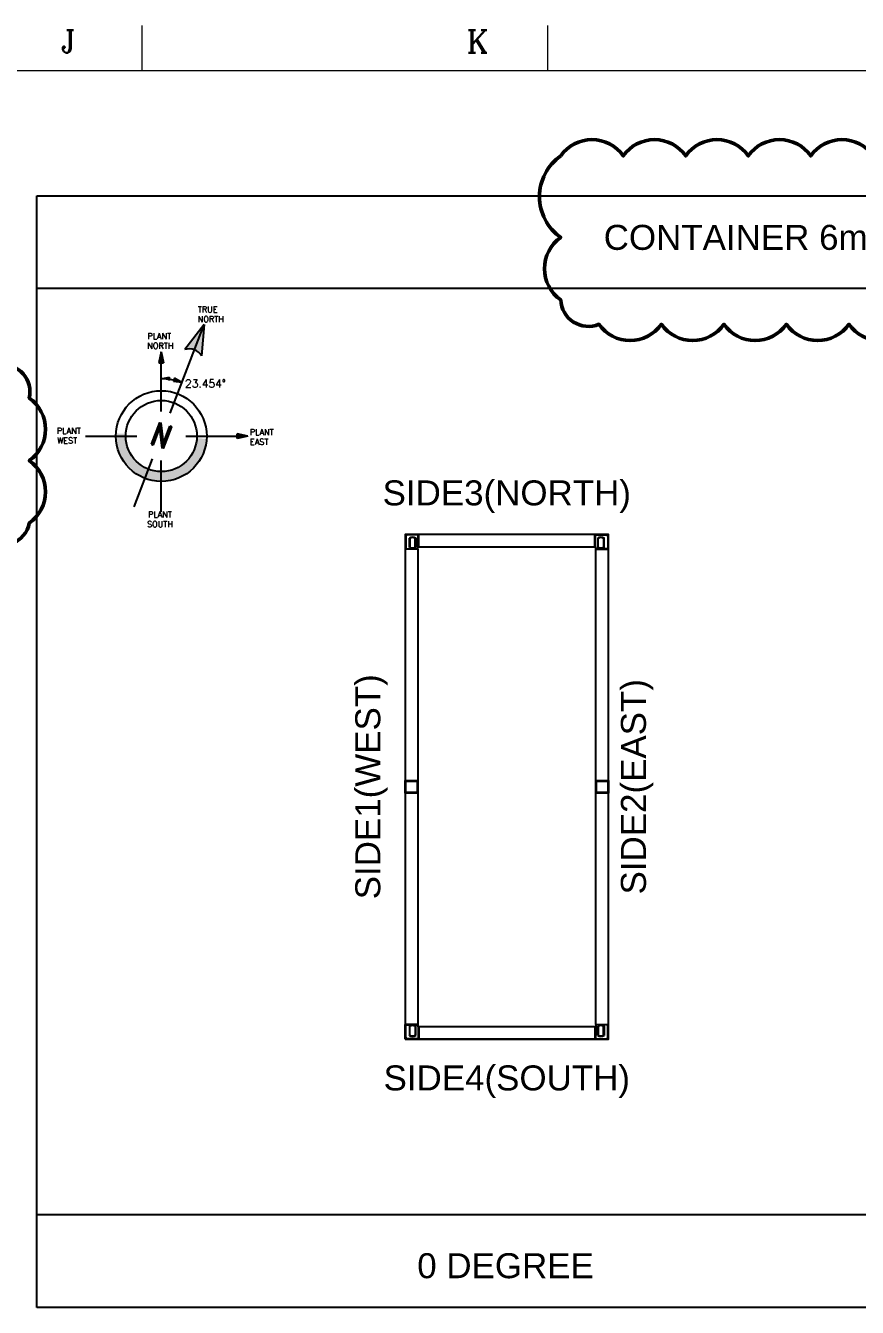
# Model space of a CAD drawing. Header units: millimetres. Extents: x -300 to 383236, y -195106 to -144646.
# Drawn here: x 351206 to 359190, y -157575 to -145269 of the extents above; entities that cross this region are included whole.
import ezdxf
from ezdxf.enums import TextEntityAlignment as Align

# ---------------------------------------------------------------- set-up
doc = ezdxf.new("R2010")
doc.units = ezdxf.units.MM
doc.header["$LTSCALE"] = 60
doc.layers.add('1', color=7, linetype='Continuous')
doc.layers.add('C_TEXT_CONTAINER NO', color=7, linetype='Continuous')
doc.layers.add('C_REV', color=4, linetype='Continuous', lineweight=50)
doc.layers.add('TAN-TIT', color=30, linetype='Continuous', lineweight=0)
doc.styles.add('Arial', font='arial.ttf')
doc.styles.add('COM', font='COMPLEX', dxfattribs={"height": 5})
doc.styles.add('ROMAND', font='romand.shx', dxfattribs={"width": 0.86, "height": 6.5})
doc.styles.add('RomanS', font='romans.shx', dxfattribs={"bigfont": 'whgtxt.shx'})
doc.styles.get("Standard").update_dxf_attribs({"font": 'romans.shx', "width": 0.75, "bigfont": 'whgtxt.shx'})

# ---------------------------------------------------------------- blocks, each defined once
blk = doc.blocks.new('BORDER')
at = {"layer": 'TAN-TIT'}
for p, q in [((134763, 164680), (134763, 166122)), ((147741, 164680), (147741, 166122)), ((232823, 164680), (4977, 164680))]:
    blk.add_line(p, q, dxfattribs=at)
at = {"layer": 'TAN-TIT', "style": 'COM'}
for s, p in [('J', (132167, 165257)), ('K', (145146, 165257))]:
    blk.add_text(s, height=721, dxfattribs=at).set_placement(p)

msp = doc.modelspace()

# ---------------------------------------------------------------- hatches: boundary and pattern name
h = msp.add_hatch(color=256)
h.paths.add_polyline_path([(352918.9, -148139.4), (352734.7, -148379.3, -0.1704873), (352825.8, -148381.9)])
h.paths.add_polyline_path([(352918.9, -148139.4), (352825.8, -148381.9, -0.1704873), (352895.3, -148440.9)])
h = msp.add_hatch(color=256)
h.paths.add_polyline_path([(352918.9, -148139.4), (352734.7, -148379.3, -0.1704873), (352825.8, -148381.9)])
h.paths.add_polyline_path([(352918.9, -148139.4), (352825.8, -148381.9, -0.1704873), (352895.3, -148440.9)])
h = msp.add_hatch(color=256)
h.paths.add_polyline_path([(352508, -148402.6), (352485.9, -148506.1), (352515.7, -148506.1, 0.0362907)])
h.paths.add_polyline_path([(352508, -148402.6, -0.0362907), (352515.7, -148506.1), (352530.4, -148506)])
h = msp.add_hatch(color=256)
h.paths.add_polyline_path([(352508, -148402.6), (352485.9, -148506.1), (352515.7, -148506.1, 0.0362907)])
h.paths.add_polyline_path([(352508, -148402.6, -0.0362907), (352515.7, -148506.1), (352530.4, -148506)])
h = msp.add_hatch(color=256)
h.paths.add_polyline_path([(352508.1, -148659.5), (352587.4, -148677.7), (352587.7, -148654.9, 0.0362907)])
h.paths.add_polyline_path([(352508.1, -148659.5, -0.0362907), (352587.7, -148654.9), (352587.9, -148643.6)])
h = msp.add_hatch(color=256)
h.paths.add_polyline_path([(352508.1, -148659.5), (352587.4, -148677.7), (352587.7, -148654.9, 0.0362907)])
h.paths.add_polyline_path([(352508.1, -148659.5, -0.0362907), (352587.7, -148654.9), (352587.9, -148643.6)])
h = msp.add_hatch(color=256)
h.paths.add_polyline_path([(352705.2, -148696), (352635.3, -148654.3), (352628, -148676, 0.0362907)])
h.paths.add_polyline_path([(352705.2, -148696, -0.0362907), (352628, -148676), (352624.4, -148686.7)])
h = msp.add_hatch(color=256)
h.paths.add_polyline_path([(352705.2, -148696), (352635.3, -148654.3), (352628, -148676, 0.0362907)])
h.paths.add_polyline_path([(352705.2, -148696, -0.0362907), (352628, -148676), (352624.4, -148686.7)])
h = msp.add_hatch(color=256)
h.paths.add_polyline_path([(352073.3, -149183.9, 0.4142136), (352482.2, -149644.6), (352487.8, -149550.8, -0.4142136), (352167.2, -149189.5)])
h.paths.add_polyline_path([(352487.8, -149550.8), (352482.2, -149644.6, 0.2159793), (352818, -149516), (352751.1, -149449.9, -0.2159793)])
h.paths.add_polyline_path([(352751.1, -149449.9), (352818, -149516, 0.1819562), (352943, -149235.7), (352849.1, -149230.1, -0.1819562)])
h = msp.add_hatch(color=256)
h.paths.add_polyline_path([(352073.3, -149183.9, 0.4142136), (352482.2, -149644.6), (352487.8, -149550.8, -0.4142136), (352167.2, -149189.5)])
h.paths.add_polyline_path([(352487.8, -149550.8), (352482.2, -149644.6, 0.2159793), (352818, -149516), (352751.1, -149449.9, -0.2159793)])
h.paths.add_polyline_path([(352751.1, -149449.9), (352818, -149516, 0.1819562), (352943, -149235.7), (352849.1, -149230.1, -0.1819562)])
h = msp.add_hatch(color=256)
h.paths.add_polyline_path([(353339.8, -149209.8), (353236.3, -149231.9), (353236.4, -149202.2, -0.0362907)])
h.paths.add_polyline_path([(353339.8, -149209.8, 0.0362907), (353236.4, -149202.2), (353236.4, -149187.5)])
h = msp.add_hatch(color=256)
h.paths.add_polyline_path([(353339.8, -149209.8), (353236.3, -149231.9), (353236.4, -149202.2, -0.0362907)])
h.paths.add_polyline_path([(353339.8, -149209.8, 0.0362907), (353236.4, -149202.2), (353236.4, -149187.5)])

# ---------------------------------------------------------------- linework, layer by layer
for p, q in [((351312.7, -146902.1), (369312.7, -146902.1)), ((351312.7, -157575), (351312.7, -146902.1)), ((351312.7, -147791.5), (369312.7, -147791.5)), ((352592, -148991.1), (352918.9, -148139.4)), ((352592, -148991.1), (352918.9, -148139.4)), ((352918.9, -148139.4), (352734.7, -148379.3)), ((352918.9, -148139.4), (352734.7, -148379.3)), ((352918.9, -148139.4), (352895.3, -148440.9)), ((352918.9, -148139.4), (352895.3, -148440.9)), ((352508, -148402.6), (352485.9, -148506.1)), ((352508, -148402.6), (352485.9, -148506.1)), ((352508.1, -148975.6), (352508, -148402.6)), ((352508, -148402.6), (352530.4, -148506)), ((352508.1, -148975.6), (352508, -148402.6)), ((352508, -148402.6), (352530.4, -148506)), ((352485.9, -148506.1), (352530.4, -148506)), ((352485.9, -148506.1), (352530.4, -148506)), ((352508.1, -148659.5), (352587.9, -148643.6)), ((352508.1, -148659.5), (352587.9, -148643.6)), ((352587.4, -148677.7), (352587.9, -148643.6)), ((352587.4, -148677.7), (352587.9, -148643.6)), ((352635.3, -148654.3), (352624.4, -148686.7)), ((352635.3, -148654.3), (352624.4, -148686.7)), ((352705.2, -148696), (352624.4, -148686.7)), ((352705.2, -148696), (352624.4, -148686.7)), ((352705.2, -148696), (352635.3, -148654.3)), ((352705.2, -148696), (352635.3, -148654.3)), ((351779.9, -149209.9), (352273.9, -149209.8)), ((351779.9, -149209.9), (352273.9, -149209.8)), ((352742.4, -149209.8), (353236.4, -149209.7)), ((352742.4, -149209.8), (353236.4, -149209.7)), ((353236.3, -149231.9), (353236.4, -149187.5)), ((353236.3, -149231.9), (353236.4, -149187.5)), ((353339.8, -149209.8), (353236.3, -149231.9)), ((353339.8, -149209.8), (353236.3, -149231.9)), ((353339.8, -149209.8), (353236.4, -149187.5)), ((353339.8, -149209.8), (353236.4, -149187.5)), ((352247.2, -149889.7), (352424.2, -149428.5)), ((352508.3, -149938), (352508.2, -149444)), ((352508.3, -149938), (352508.2, -149444)), ((369312.7, -156685.6), (351312.7, -156685.6)), ((369312.7, -157575), (351312.7, -157575))]:
    msp.add_line(p, q)
at = {"color": 3}
for p, q in [((354849.4, -150153.7), (354849.4, -150296.1)), ((354979, -150273.7), (354969.4, -150273.7)), ((354969.4, -150296.1), (354969.4, -150273.7)), ((354969.4, -150296.1), (354969.4, -154857.7)), ((354979, -150273.7), (356670.2, -150273.7)), ((356670.2, -150273.7), (356679.8, -150273.7)), ((356679.8, -150296.1), (356679.8, -150273.7)), ((356679.8, -154857.7), (356679.8, -150296.1)), ((354849.4, -152471.7), (354849.4, -152591.7)), ((354849.4, -155000.1), (354849.4, -154857.7)), ((354849.4, -155000.1), (354849.4, -154857.7)), ((354849.4, -155000.1), (354849.4, -154870.5)), ((354969.4, -154857.7), (354969.4, -154880.1)), ((354979, -154880.1), (354969.4, -154880.1)), ((356670.2, -154880.1), (354979, -154880.1)), ((356670.2, -154880.1), (356679.8, -154880.1)), ((356679.8, -154857.7), (356679.8, -154880.1)), ((354849.4, -155000.1), (354979, -155000.1)), ((356799.8, -155000.1), (354849.4, -155000.1)), ((356799.8, -155000.1), (356670.2, -155000.1))]:
    msp.add_line(p, q, dxfattribs=at)
at = {"color": 3, "linetype": 'Continuous'}
for p, q in [((354854.2, -150170.1), (354849.4, -150170.1)), ((354854.2, -150158.5), (354854.2, -150158.5)), ((354854.2, -150158.5), (354854.2, -150158.5)), ((354854.2, -150170.1), (354854.2, -150291.3)), ((354865.8, -150158.5), (354865.8, -150153.7)), ((354974.2, -150158.5), (354865.8, -150158.5)), ((354890.4, -150280.2), (354890.4, -150189.7)), ((354895.2, -150192.3), (354895.2, -150277.5)), ((354946, -150277.5), (354946, -150192.3)), ((354950.8, -150189.7), (354950.8, -150280.2)), ((354974.2, -150153.7), (354974.2, -150158.5)), ((354979, -150158.5), (354974.2, -150158.5)), ((354974.2, -150273.7), (354974.2, -150158.5)), ((354979, -150273.7), (354979, -150153.7)), ((356670.2, -150273.7), (356670.2, -150153.7)), ((356670.2, -150158.5), (356675, -150158.5)), ((356675, -150153.7), (356675, -150158.5)), ((356675, -150273.7), (356675, -150158.5)), ((356675, -150158.5), (356783.4, -150158.5)), ((356698.4, -150189.7), (356698.4, -150280.2)), ((356703.2, -150277.5), (356703.2, -150192.3)), ((356754, -150192.3), (356754, -150277.5)), ((356758.8, -150280.2), (356758.8, -150189.7)), ((356783.4, -150158.5), (356783.4, -150153.7)), ((356795, -150158.5), (356795, -150158.5)), ((356795, -150158.5), (356795, -150158.5)), ((356795, -150170.1), (356799.8, -150170.1)), ((356795, -150170.1), (356795, -150291.3)), ((354854.2, -150291.3), (354849.4, -150291.3)), ((354969.4, -150296.1), (354849.4, -150296.1)), ((354854.2, -150296.1), (354854.2, -150291.3)), ((354854.2, -150291.3), (354969.4, -150291.3)), ((356795, -150291.3), (356679.8, -150291.3)), ((356679.8, -150296.1), (356799.8, -150296.1)), ((356795, -150296.1), (356795, -150291.3)), ((356795, -150291.3), (356799.8, -150291.3)), ((354969.4, -154857.7), (354849.4, -154857.7)), ((354854.2, -154862.5), (354849.4, -154862.5)), ((354854.2, -154857.7), (354854.2, -154862.5)), ((354854.2, -154862.5), (354969.4, -154862.5)), ((354854.2, -154983.7), (354854.2, -154862.5)), ((354890.4, -154873.7), (354890.4, -154964.2)), ((354895.2, -154961.5), (354895.2, -154876.3)), ((354946, -154876.3), (354946, -154961.5)), ((354950.8, -154964.2), (354950.8, -154873.7)), ((354974.2, -154880.1), (354974.2, -154995.3)), ((354979, -154880.1), (354979, -155000.1)), ((356670.2, -154880.1), (356670.2, -155000.1)), ((356675, -154880.1), (356675, -154995.3)), ((356679.8, -154857.7), (356799.8, -154857.7)), ((356795, -154862.5), (356679.8, -154862.5)), ((356698.4, -154964.2), (356698.4, -154873.7)), ((356703.2, -154876.3), (356703.2, -154961.5)), ((356754, -154961.5), (356754, -154876.3)), ((356758.8, -154873.7), (356758.8, -154964.2)), ((356795, -154857.7), (356795, -154862.5)), ((356795, -154862.5), (356799.8, -154862.5)), ((356795, -154983.7), (356795, -154862.5)), ((354854.2, -154983.7), (354849.4, -154983.7)), ((354854.2, -154995.3), (354854.2, -154995.3)), ((354854.2, -154995.3), (354854.2, -154995.3)), ((354865.8, -154995.3), (354865.8, -155000.1)), ((354974.2, -154995.3), (354865.8, -154995.3)), ((354974.2, -155000.1), (354974.2, -154995.3)), ((354979, -154995.3), (354974.2, -154995.3)), ((356670.2, -154995.3), (356675, -154995.3)), ((356675, -155000.1), (356675, -154995.3)), ((356675, -154995.3), (356783.4, -154995.3)), ((356783.4, -154995.3), (356783.4, -155000.1)), ((356795, -154983.7), (356799.8, -154983.7)), ((356795, -154995.3), (356795, -154995.3)), ((356795, -154995.3), (356795, -154995.3))]:
    msp.add_line(p, q, dxfattribs=at)
at = {"color": 3}
for points in [[(354849.4, -155000.1), (356799.8, -155000.1), (356799.8, -150153.7), (354849.4, -150153.7)], [(354849.4, -152636.9), (354849.4, -152516.9), (354969.4, -152516.9), (354969.4, -152636.9)], [(354854.2, -152632.1), (354854.2, -152521.7), (354964.6, -152521.7), (354964.6, -152632.1)], [(356679.8, -152636.9), (356679.8, -152516.9), (356799.8, -152516.9), (356799.8, -152636.9)], [(356684.6, -152632.1), (356684.6, -152521.7), (356795, -152521.7), (356795, -152632.1)]]:
    msp.add_lwpolyline(points, close=True, dxfattribs=at)
for radius in [435.6, 435.6, 341.6, 341.6]:
    msp.add_circle((352508.2, -149209.8), radius)
for centre, radius, start, end in [((352776.6, -148510.3), 137.5, 30.30506, 107.70652), ((352508.2, -149209.8), 550.3, 69.01654, 90.00868)]:
    msp.add_arc(centre, radius, start, end)
at = {"color": 3, "linetype": 'Continuous'}
for centre, radius, start, end in [((354865.8, -150170.1), 16.4, 90, 180), ((354865.8, -150170.1), 11.6, 90, 180), ((354920.6, -150234.9), 54.4, 56.27916, 123.72084), ((354920.6, -150234.9), 49.6, 59.1964, 120.8036), ((354974.2, -150158.5), 4.8, 0, 90), ((356675, -150158.5), 4.8, 90, 180), ((356728.6, -150234.9), 54.4, 56.27916, 123.72084), ((356728.6, -150234.9), 49.6, 59.1964, 120.8036), ((356783.4, -150170.1), 16.4, 0, 90), ((356783.4, -150170.1), 11.6, 0, 90), ((354854.2, -150291.3), 4.8, 180, 270), ((354920.6, -150234.9), 54.4, 236.27916, 303.72084), ((354920.6, -150234.9), 49.6, 239.1964, 300.8036), ((356728.6, -150234.9), 54.4, 236.27916, 303.72084), ((356728.6, -150234.9), 49.6, 239.1964, 300.8036), ((356795, -150291.3), 4.8, 270, 0), ((354854.2, -154862.5), 4.8, 90, 180), ((354920.6, -154918.9), 54.4, 56.27916, 123.72084), ((354920.6, -154918.9), 49.6, 59.1964, 120.8036), ((356728.6, -154918.9), 54.4, 56.27916, 123.72084), ((356728.6, -154918.9), 49.6, 59.1964, 120.8036), ((356795, -154862.5), 4.8, 0, 90), ((354865.8, -154983.7), 16.4, 180, 270), ((354865.8, -154983.7), 11.6, 180, 270), ((354920.6, -154918.9), 54.4, 236.27916, 303.72084), ((354920.6, -154918.9), 49.6, 239.1964, 300.8036), ((354974.2, -154995.3), 4.8, 270, 0), ((356675, -154995.3), 4.8, 180, 270), ((356728.6, -154918.9), 54.4, 236.27916, 303.72084), ((356728.6, -154918.9), 49.6, 239.1964, 300.8036), ((356783.4, -154983.7), 16.4, 270, 0), ((356783.4, -154983.7), 11.6, 270, 0)]:
    msp.add_arc(centre, radius, start, end, dxfattribs=at)
for points, knots in [([(354890.4, -150189.7), (354890.5, -150189.7), (354890.5, -150189.7), (354890.5, -150189.7), (354890.6, -150189.7), (354890.6, -150189.8), (354890.7, -150189.8), (354890.8, -150189.9), (354891, -150190), (354891.2, -150190.1), (354891.5, -150190.2), (354891.6, -150190.3), (354891.8, -150190.4), (354891.9, -150190.4), (354892, -150190.5), (354892, -150190.5), (354892.1, -150190.6), (354892.1, -150190.6), (354892.3, -150190.7), (354892.5, -150190.8), (354892.7, -150190.9), (354892.9, -150191), (354893.1, -150191.1), (354893.2, -150191.2), (354893.4, -150191.3), (354893.4, -150191.3), (354893.5, -150191.3), (354893.5, -150191.3), (354893.6, -150191.4), (354893.7, -150191.4), (354893.8, -150191.5), (354893.9, -150191.6), (354894.2, -150191.7), (354894.3, -150191.7), (354894.4, -150191.8), (354894.4, -150191.8), (354894.4, -150191.9), (354894.5, -150191.9), (354894.5, -150191.9), (354894.6, -150191.9), (354894.7, -150192), (354894.8, -150192), (354894.9, -150192.1), (354895, -150192.1), (354895, -150192.2), (354895, -150192.2), (354895.1, -150192.2), (354895.1, -150192.2), (354895.1, -150192.2), (354895.1, -150192.2), (354895.2, -150192.3), (354895.2, -150192.3), (354895.2, -150192.3), (354895.2, -150192.3)], [0, 0, 0, 0, 0.0078196, 0.0078196, 0.0156393, 0.0312785, 0.0312785, 0.062557, 0.062557, 0.125114, 0.125114, 0.1876711, 0.1876711, 0.2189496, 0.2189496, 0.2345888, 0.2345888, 0.2502281, 0.2502281, 0.3127851, 0.3127851, 0.3753421, 0.3753421, 0.4378991, 0.4378991, 0.4535384, 0.4535384, 0.4691776, 0.4691776, 0.5004562, 0.5004562, 0.5630132, 0.5630132, 0.6255702, 0.6255702, 0.6412095, 0.6412095, 0.6568487, 0.6568487, 0.6881272, 0.6881272, 0.7506842, 0.7506842, 0.8132413, 0.8132413, 0.8288805, 0.8288805, 0.8445198, 0.8445198, 0.8757983, 0.8757983, 0.9383553, 1, 1, 1, 1]), ([(354946, -150192.3), (354946, -150192.3), (354946.1, -150192.3), (354946.1, -150192.3), (354946.2, -150192.2), (354946.2, -150192.2), (354946.2, -150192.2), (354946.2, -150192.2), (354946.2, -150192.2), (354946.3, -150192.2), (354946.3, -150192.1), (354946.4, -150192.1), (354946.5, -150192), (354946.6, -150192), (354946.7, -150191.9), (354946.8, -150191.9), (354946.8, -150191.9), (354946.8, -150191.9), (354946.9, -150191.8), (354946.9, -150191.8), (354947, -150191.7), (354947.1, -150191.7), (354947.3, -150191.6), (354947.4, -150191.5), (354947.6, -150191.4), (354947.7, -150191.4), (354947.8, -150191.3), (354947.8, -150191.3), (354947.8, -150191.3), (354947.9, -150191.3), (354948, -150191.2), (354948.2, -150191.1), (354948.4, -150191), (354948.5, -150190.9), (354948.8, -150190.8), (354949, -150190.7), (354949.1, -150190.6), (354949.2, -150190.6), (354949.2, -150190.5), (354949.3, -150190.5), (354949.4, -150190.4), (354949.4, -150190.4), (354949.7, -150190.3), (354949.8, -150190.2), (354950.1, -150190.1), (354950.2, -150190), (354950.5, -150189.9), (354950.5, -150189.8), (354950.7, -150189.8), (354950.7, -150189.7), (354950.8, -150189.7), (354950.8, -150189.7), (354950.8, -150189.7), (354950.8, -150189.7)], [0, 0, 0, 0, 0.0620604, 0.1245897, 0.1245897, 0.1558543, 0.1558543, 0.1714867, 0.1714867, 0.187119, 0.187119, 0.2496483, 0.2496483, 0.3121776, 0.3121776, 0.3434423, 0.3434423, 0.3590746, 0.3590746, 0.3747069, 0.3747069, 0.4372362, 0.4372362, 0.4997655, 0.4997655, 0.5310302, 0.5310302, 0.5466625, 0.5466625, 0.5622948, 0.5622948, 0.6248242, 0.6248242, 0.6873535, 0.6873535, 0.7498828, 0.7498828, 0.7655151, 0.7655151, 0.7811474, 0.7811474, 0.8124121, 0.8124121, 0.8749414, 0.8749414, 0.9374707, 0.9374707, 0.9687353, 0.9687353, 0.9843677, 0.9921838, 0.9921838, 1, 1, 1, 1]), ([(356703.2, -150192.3), (356703.2, -150192.3), (356703.2, -150192.3), (356703.2, -150192.3), (356703.1, -150192.2), (356703.1, -150192.2), (356703.1, -150192.2), (356703.1, -150192.2), (356703, -150192.2), (356703, -150192.2), (356703, -150192.1), (356702.9, -150192.1), (356702.8, -150192), (356702.7, -150192), (356702.6, -150191.9), (356702.5, -150191.9), (356702.5, -150191.9), (356702.4, -150191.9), (356702.4, -150191.8), (356702.4, -150191.8), (356702.3, -150191.7), (356702.2, -150191.7), (356701.9, -150191.6), (356701.8, -150191.5), (356701.7, -150191.4), (356701.6, -150191.4), (356701.5, -150191.3), (356701.5, -150191.3), (356701.4, -150191.3), (356701.4, -150191.3), (356701.2, -150191.2), (356701.1, -150191.1), (356700.9, -150191), (356700.7, -150190.9), (356700.5, -150190.8), (356700.3, -150190.7), (356700.1, -150190.6), (356700.1, -150190.6), (356700, -150190.5), (356700, -150190.5), (356699.9, -150190.4), (356699.8, -150190.4), (356699.6, -150190.3), (356699.5, -150190.2), (356699.2, -150190.1), (356699, -150190), (356698.8, -150189.9), (356698.7, -150189.8), (356698.6, -150189.8), (356698.6, -150189.7), (356698.5, -150189.7), (356698.5, -150189.7), (356698.5, -150189.7), (356698.4, -150189.7)], [0, 0, 0, 0, 0.0620604, 0.1245897, 0.1245897, 0.1558543, 0.1558543, 0.1714867, 0.1714867, 0.187119, 0.187119, 0.2496483, 0.2496483, 0.3121776, 0.3121776, 0.3434423, 0.3434423, 0.3590746, 0.3590746, 0.3747069, 0.3747069, 0.4372362, 0.4372362, 0.4997655, 0.4997655, 0.5310302, 0.5310302, 0.5466625, 0.5466625, 0.5622948, 0.5622948, 0.6248242, 0.6248242, 0.6873535, 0.6873535, 0.7498828, 0.7498828, 0.7655151, 0.7655151, 0.7811474, 0.7811474, 0.8124121, 0.8124121, 0.8749414, 0.8749414, 0.9374707, 0.9374707, 0.9687353, 0.9687353, 0.9843677, 0.9921838, 0.9921838, 1, 1, 1, 1]), ([(356758.8, -150189.7), (356758.8, -150189.7), (356758.8, -150189.7), (356758.8, -150189.7), (356758.7, -150189.7), (356758.7, -150189.8), (356758.5, -150189.8), (356758.5, -150189.9), (356758.2, -150190), (356758.1, -150190.1), (356757.8, -150190.2), (356757.7, -150190.3), (356757.4, -150190.4), (356757.4, -150190.4), (356757.3, -150190.5), (356757.2, -150190.5), (356757.2, -150190.6), (356757.1, -150190.6), (356757, -150190.7), (356756.8, -150190.8), (356756.5, -150190.9), (356756.4, -150191), (356756.2, -150191.1), (356756, -150191.2), (356755.9, -150191.3), (356755.8, -150191.3), (356755.8, -150191.3), (356755.8, -150191.3), (356755.7, -150191.4), (356755.6, -150191.4), (356755.4, -150191.5), (356755.3, -150191.6), (356755.1, -150191.7), (356755, -150191.7), (356754.9, -150191.8), (356754.9, -150191.8), (356754.8, -150191.9), (356754.8, -150191.9), (356754.8, -150191.9), (356754.7, -150191.9), (356754.6, -150192), (356754.5, -150192), (356754.4, -150192.1), (356754.3, -150192.1), (356754.3, -150192.2), (356754.2, -150192.2), (356754.2, -150192.2), (356754.2, -150192.2), (356754.2, -150192.2), (356754.2, -150192.2), (356754.1, -150192.3), (356754.1, -150192.3), (356754, -150192.3), (356754, -150192.3)], [0, 0, 0, 0, 0.0078196, 0.0078196, 0.0156393, 0.0312785, 0.0312785, 0.062557, 0.062557, 0.125114, 0.125114, 0.1876711, 0.1876711, 0.2189496, 0.2189496, 0.2345888, 0.2345888, 0.2502281, 0.2502281, 0.3127851, 0.3127851, 0.3753421, 0.3753421, 0.4378991, 0.4378991, 0.4535384, 0.4535384, 0.4691776, 0.4691776, 0.5004562, 0.5004562, 0.5630132, 0.5630132, 0.6255702, 0.6255702, 0.6412095, 0.6412095, 0.6568487, 0.6568487, 0.6881272, 0.6881272, 0.7506842, 0.7506842, 0.8132413, 0.8132413, 0.8288805, 0.8288805, 0.8445198, 0.8445198, 0.8757983, 0.8757983, 0.9383553, 1, 1, 1, 1]), ([(354890.4, -150280.2), (354890.5, -150280.1), (354890.5, -150280.1), (354890.5, -150280.1), (354890.6, -150280.1), (354890.6, -150280.1), (354890.7, -150280), (354890.8, -150280), (354891, -150279.8), (354891.2, -150279.8), (354891.5, -150279.6), (354891.6, -150279.5), (354891.8, -150279.4), (354891.9, -150279.4), (354892, -150279.3), (354892, -150279.3), (354892.1, -150279.3), (354892.1, -150279.2), (354892.3, -150279.1), (354892.5, -150279.1), (354892.7, -150278.9), (354892.9, -150278.8), (354893.1, -150278.7), (354893.2, -150278.6), (354893.4, -150278.5), (354893.4, -150278.5), (354893.5, -150278.5), (354893.5, -150278.5), (354893.6, -150278.4), (354893.7, -150278.4), (354893.8, -150278.3), (354893.9, -150278.2), (354894.2, -150278.1), (354894.3, -150278.1), (354894.4, -150278), (354894.4, -150278), (354894.4, -150278), (354894.5, -150278), (354894.5, -150277.9), (354894.6, -150277.9), (354894.7, -150277.8), (354894.8, -150277.8), (354894.9, -150277.7), (354895, -150277.7), (354895, -150277.6), (354895, -150277.6), (354895.1, -150277.6), (354895.1, -150277.6), (354895.1, -150277.6), (354895.1, -150277.6), (354895.2, -150277.6), (354895.2, -150277.5), (354895.2, -150277.5), (354895.2, -150277.5)], [0, 0, 0, 0, 0.0078196, 0.0078196, 0.0156393, 0.0312785, 0.0312785, 0.062557, 0.062557, 0.125114, 0.125114, 0.1876711, 0.1876711, 0.2189496, 0.2189496, 0.2345888, 0.2345888, 0.2502281, 0.2502281, 0.3127851, 0.3127851, 0.3753421, 0.3753421, 0.4378991, 0.4378991, 0.4535384, 0.4535384, 0.4691776, 0.4691776, 0.5004562, 0.5004562, 0.5630132, 0.5630132, 0.6255702, 0.6255702, 0.6412095, 0.6412095, 0.6568487, 0.6568487, 0.6881272, 0.6881272, 0.7506842, 0.7506842, 0.8132413, 0.8132413, 0.8288805, 0.8288805, 0.8445198, 0.8445198, 0.8757983, 0.8757983, 0.9383553, 1, 1, 1, 1]), ([(354946, -150277.5), (354946, -150277.5), (354946.1, -150277.5), (354946.1, -150277.6), (354946.2, -150277.6), (354946.2, -150277.6), (354946.2, -150277.6), (354946.2, -150277.6), (354946.2, -150277.6), (354946.3, -150277.6), (354946.3, -150277.7), (354946.4, -150277.7), (354946.5, -150277.8), (354946.6, -150277.8), (354946.7, -150277.9), (354946.8, -150277.9), (354946.8, -150278), (354946.8, -150278), (354946.9, -150278), (354946.9, -150278), (354947, -150278.1), (354947.1, -150278.1), (354947.3, -150278.2), (354947.4, -150278.3), (354947.6, -150278.4), (354947.7, -150278.4), (354947.8, -150278.5), (354947.8, -150278.5), (354947.8, -150278.5), (354947.9, -150278.5), (354948, -150278.6), (354948.2, -150278.7), (354948.4, -150278.8), (354948.5, -150278.9), (354948.8, -150279.1), (354949, -150279.1), (354949.1, -150279.2), (354949.2, -150279.3), (354949.2, -150279.3), (354949.3, -150279.3), (354949.4, -150279.4), (354949.4, -150279.4), (354949.7, -150279.5), (354949.8, -150279.6), (354950.1, -150279.8), (354950.2, -150279.8), (354950.5, -150280), (354950.5, -150280), (354950.7, -150280.1), (354950.7, -150280.1), (354950.8, -150280.1), (354950.8, -150280.1), (354950.8, -150280.1), (354950.8, -150280.2)], [0, 0, 0, 0, 0.0620604, 0.1245897, 0.1245897, 0.1558543, 0.1558543, 0.1714867, 0.1714867, 0.187119, 0.187119, 0.2496483, 0.2496483, 0.3121776, 0.3121776, 0.3434423, 0.3434423, 0.3590746, 0.3590746, 0.3747069, 0.3747069, 0.4372362, 0.4372362, 0.4997655, 0.4997655, 0.5310302, 0.5310302, 0.5466625, 0.5466625, 0.5622948, 0.5622948, 0.6248242, 0.6248242, 0.6873535, 0.6873535, 0.7498828, 0.7498828, 0.7655151, 0.7655151, 0.7811474, 0.7811474, 0.8124121, 0.8124121, 0.8749414, 0.8749414, 0.9374707, 0.9374707, 0.9687353, 0.9687353, 0.9843677, 0.9921838, 0.9921838, 1, 1, 1, 1]), ([(356703.2, -150277.5), (356703.2, -150277.5), (356703.2, -150277.5), (356703.2, -150277.6), (356703.1, -150277.6), (356703.1, -150277.6), (356703.1, -150277.6), (356703.1, -150277.6), (356703, -150277.6), (356703, -150277.6), (356703, -150277.7), (356702.9, -150277.7), (356702.8, -150277.8), (356702.7, -150277.8), (356702.6, -150277.9), (356702.5, -150277.9), (356702.5, -150278), (356702.4, -150278), (356702.4, -150278), (356702.4, -150278), (356702.3, -150278.1), (356702.2, -150278.1), (356701.9, -150278.2), (356701.8, -150278.3), (356701.7, -150278.4), (356701.6, -150278.4), (356701.5, -150278.5), (356701.5, -150278.5), (356701.4, -150278.5), (356701.4, -150278.5), (356701.2, -150278.6), (356701.1, -150278.7), (356700.9, -150278.8), (356700.7, -150278.9), (356700.5, -150279.1), (356700.3, -150279.1), (356700.1, -150279.2), (356700.1, -150279.3), (356700, -150279.3), (356700, -150279.3), (356699.9, -150279.4), (356699.8, -150279.4), (356699.6, -150279.5), (356699.5, -150279.6), (356699.2, -150279.8), (356699, -150279.8), (356698.8, -150280), (356698.7, -150280), (356698.6, -150280.1), (356698.6, -150280.1), (356698.5, -150280.1), (356698.5, -150280.1), (356698.5, -150280.1), (356698.4, -150280.2)], [0, 0, 0, 0, 0.0620604, 0.1245897, 0.1245897, 0.1558543, 0.1558543, 0.1714867, 0.1714867, 0.187119, 0.187119, 0.2496483, 0.2496483, 0.3121776, 0.3121776, 0.3434423, 0.3434423, 0.3590746, 0.3590746, 0.3747069, 0.3747069, 0.4372362, 0.4372362, 0.4997655, 0.4997655, 0.5310302, 0.5310302, 0.5466625, 0.5466625, 0.5622948, 0.5622948, 0.6248242, 0.6248242, 0.6873535, 0.6873535, 0.7498828, 0.7498828, 0.7655151, 0.7655151, 0.7811474, 0.7811474, 0.8124121, 0.8124121, 0.8749414, 0.8749414, 0.9374707, 0.9374707, 0.9687353, 0.9687353, 0.9843677, 0.9921838, 0.9921838, 1, 1, 1, 1]), ([(356758.8, -150280.2), (356758.8, -150280.1), (356758.8, -150280.1), (356758.8, -150280.1), (356758.7, -150280.1), (356758.7, -150280.1), (356758.5, -150280), (356758.5, -150280), (356758.2, -150279.8), (356758.1, -150279.8), (356757.8, -150279.6), (356757.7, -150279.5), (356757.4, -150279.4), (356757.4, -150279.4), (356757.3, -150279.3), (356757.2, -150279.3), (356757.2, -150279.3), (356757.1, -150279.2), (356757, -150279.1), (356756.8, -150279.1), (356756.5, -150278.9), (356756.4, -150278.8), (356756.2, -150278.7), (356756, -150278.6), (356755.9, -150278.5), (356755.8, -150278.5), (356755.8, -150278.5), (356755.8, -150278.5), (356755.7, -150278.4), (356755.6, -150278.4), (356755.4, -150278.3), (356755.3, -150278.2), (356755.1, -150278.1), (356755, -150278.1), (356754.9, -150278), (356754.9, -150278), (356754.8, -150278), (356754.8, -150278), (356754.8, -150277.9), (356754.7, -150277.9), (356754.6, -150277.8), (356754.5, -150277.8), (356754.4, -150277.7), (356754.3, -150277.7), (356754.3, -150277.6), (356754.2, -150277.6), (356754.2, -150277.6), (356754.2, -150277.6), (356754.2, -150277.6), (356754.2, -150277.6), (356754.1, -150277.6), (356754.1, -150277.5), (356754, -150277.5), (356754, -150277.5)], [0, 0, 0, 0, 0.0078196, 0.0078196, 0.0156393, 0.0312785, 0.0312785, 0.062557, 0.062557, 0.125114, 0.125114, 0.1876711, 0.1876711, 0.2189496, 0.2189496, 0.2345888, 0.2345888, 0.2502281, 0.2502281, 0.3127851, 0.3127851, 0.3753421, 0.3753421, 0.4378991, 0.4378991, 0.4535384, 0.4535384, 0.4691776, 0.4691776, 0.5004562, 0.5004562, 0.5630132, 0.5630132, 0.6255702, 0.6255702, 0.6412095, 0.6412095, 0.6568487, 0.6568487, 0.6881272, 0.6881272, 0.7506842, 0.7506842, 0.8132413, 0.8132413, 0.8288805, 0.8288805, 0.8445198, 0.8445198, 0.8757983, 0.8757983, 0.9383553, 1, 1, 1, 1]), ([(354890.4, -154873.7), (354890.5, -154873.7), (354890.5, -154873.7), (354890.5, -154873.7), (354890.6, -154873.7), (354890.6, -154873.8), (354890.7, -154873.8), (354890.8, -154873.9), (354891, -154874), (354891.2, -154874.1), (354891.5, -154874.2), (354891.6, -154874.3), (354891.8, -154874.4), (354891.9, -154874.4), (354892, -154874.5), (354892, -154874.5), (354892.1, -154874.6), (354892.1, -154874.6), (354892.3, -154874.7), (354892.5, -154874.8), (354892.7, -154874.9), (354892.9, -154875), (354893.1, -154875.1), (354893.2, -154875.2), (354893.4, -154875.3), (354893.4, -154875.3), (354893.5, -154875.3), (354893.5, -154875.3), (354893.6, -154875.4), (354893.7, -154875.4), (354893.8, -154875.5), (354893.9, -154875.6), (354894.2, -154875.7), (354894.3, -154875.7), (354894.4, -154875.8), (354894.4, -154875.8), (354894.4, -154875.9), (354894.5, -154875.9), (354894.5, -154875.9), (354894.6, -154875.9), (354894.7, -154876), (354894.8, -154876), (354894.9, -154876.1), (354895, -154876.1), (354895, -154876.2), (354895, -154876.2), (354895.1, -154876.2), (354895.1, -154876.2), (354895.1, -154876.2), (354895.1, -154876.2), (354895.2, -154876.3), (354895.2, -154876.3), (354895.2, -154876.3), (354895.2, -154876.3)], [0, 0, 0, 0, 0.0078196, 0.0078196, 0.0156393, 0.0312785, 0.0312785, 0.062557, 0.062557, 0.125114, 0.125114, 0.1876711, 0.1876711, 0.2189496, 0.2189496, 0.2345888, 0.2345888, 0.2502281, 0.2502281, 0.3127851, 0.3127851, 0.3753421, 0.3753421, 0.4378991, 0.4378991, 0.4535384, 0.4535384, 0.4691776, 0.4691776, 0.5004562, 0.5004562, 0.5630132, 0.5630132, 0.6255702, 0.6255702, 0.6412095, 0.6412095, 0.6568487, 0.6568487, 0.6881272, 0.6881272, 0.7506842, 0.7506842, 0.8132413, 0.8132413, 0.8288805, 0.8288805, 0.8445198, 0.8445198, 0.8757983, 0.8757983, 0.9383553, 1, 1, 1, 1]), ([(354946, -154876.3), (354946, -154876.3), (354946.1, -154876.3), (354946.1, -154876.3), (354946.2, -154876.2), (354946.2, -154876.2), (354946.2, -154876.2), (354946.2, -154876.2), (354946.2, -154876.2), (354946.3, -154876.2), (354946.3, -154876.1), (354946.4, -154876.1), (354946.5, -154876), (354946.6, -154876), (354946.7, -154875.9), (354946.8, -154875.9), (354946.8, -154875.9), (354946.8, -154875.9), (354946.9, -154875.8), (354946.9, -154875.8), (354947, -154875.7), (354947.1, -154875.7), (354947.3, -154875.6), (354947.4, -154875.5), (354947.6, -154875.4), (354947.7, -154875.4), (354947.8, -154875.3), (354947.8, -154875.3), (354947.8, -154875.3), (354947.9, -154875.3), (354948, -154875.2), (354948.2, -154875.1), (354948.4, -154875), (354948.5, -154874.9), (354948.8, -154874.8), (354949, -154874.7), (354949.1, -154874.6), (354949.2, -154874.6), (354949.2, -154874.5), (354949.3, -154874.5), (354949.4, -154874.4), (354949.4, -154874.4), (354949.7, -154874.3), (354949.8, -154874.2), (354950.1, -154874.1), (354950.2, -154874), (354950.5, -154873.9), (354950.5, -154873.8), (354950.7, -154873.8), (354950.7, -154873.7), (354950.8, -154873.7), (354950.8, -154873.7), (354950.8, -154873.7), (354950.8, -154873.7)], [0, 0, 0, 0, 0.0620604, 0.1245897, 0.1245897, 0.1558543, 0.1558543, 0.1714867, 0.1714867, 0.187119, 0.187119, 0.2496483, 0.2496483, 0.3121776, 0.3121776, 0.3434423, 0.3434423, 0.3590746, 0.3590746, 0.3747069, 0.3747069, 0.4372362, 0.4372362, 0.4997655, 0.4997655, 0.5310302, 0.5310302, 0.5466625, 0.5466625, 0.5622948, 0.5622948, 0.6248242, 0.6248242, 0.6873535, 0.6873535, 0.7498828, 0.7498828, 0.7655151, 0.7655151, 0.7811474, 0.7811474, 0.8124121, 0.8124121, 0.8749414, 0.8749414, 0.9374707, 0.9374707, 0.9687353, 0.9687353, 0.9843677, 0.9921838, 0.9921838, 1, 1, 1, 1]), ([(356703.2, -154876.3), (356703.2, -154876.3), (356703.2, -154876.3), (356703.2, -154876.3), (356703.1, -154876.2), (356703.1, -154876.2), (356703.1, -154876.2), (356703.1, -154876.2), (356703, -154876.2), (356703, -154876.2), (356703, -154876.1), (356702.9, -154876.1), (356702.8, -154876), (356702.7, -154876), (356702.6, -154875.9), (356702.5, -154875.9), (356702.5, -154875.9), (356702.4, -154875.9), (356702.4, -154875.8), (356702.4, -154875.8), (356702.3, -154875.7), (356702.2, -154875.7), (356701.9, -154875.6), (356701.8, -154875.5), (356701.7, -154875.4), (356701.6, -154875.4), (356701.5, -154875.3), (356701.5, -154875.3), (356701.4, -154875.3), (356701.4, -154875.3), (356701.2, -154875.2), (356701.1, -154875.1), (356700.9, -154875), (356700.7, -154874.9), (356700.5, -154874.8), (356700.3, -154874.7), (356700.1, -154874.6), (356700.1, -154874.6), (356700, -154874.5), (356700, -154874.5), (356699.9, -154874.4), (356699.8, -154874.4), (356699.6, -154874.3), (356699.5, -154874.2), (356699.2, -154874.1), (356699, -154874), (356698.8, -154873.9), (356698.7, -154873.8), (356698.6, -154873.8), (356698.6, -154873.7), (356698.5, -154873.7), (356698.5, -154873.7), (356698.5, -154873.7), (356698.4, -154873.7)], [0, 0, 0, 0, 0.0620604, 0.1245897, 0.1245897, 0.1558543, 0.1558543, 0.1714867, 0.1714867, 0.187119, 0.187119, 0.2496483, 0.2496483, 0.3121776, 0.3121776, 0.3434423, 0.3434423, 0.3590746, 0.3590746, 0.3747069, 0.3747069, 0.4372362, 0.4372362, 0.4997655, 0.4997655, 0.5310302, 0.5310302, 0.5466625, 0.5466625, 0.5622948, 0.5622948, 0.6248242, 0.6248242, 0.6873535, 0.6873535, 0.7498828, 0.7498828, 0.7655151, 0.7655151, 0.7811474, 0.7811474, 0.8124121, 0.8124121, 0.8749414, 0.8749414, 0.9374707, 0.9374707, 0.9687353, 0.9687353, 0.9843677, 0.9921838, 0.9921838, 1, 1, 1, 1]), ([(356758.8, -154873.7), (356758.8, -154873.7), (356758.8, -154873.7), (356758.8, -154873.7), (356758.7, -154873.7), (356758.7, -154873.8), (356758.5, -154873.8), (356758.5, -154873.9), (356758.2, -154874), (356758.1, -154874.1), (356757.8, -154874.2), (356757.7, -154874.3), (356757.4, -154874.4), (356757.4, -154874.4), (356757.3, -154874.5), (356757.2, -154874.5), (356757.2, -154874.6), (356757.1, -154874.6), (356757, -154874.7), (356756.8, -154874.8), (356756.5, -154874.9), (356756.4, -154875), (356756.2, -154875.1), (356756, -154875.2), (356755.9, -154875.3), (356755.8, -154875.3), (356755.8, -154875.3), (356755.8, -154875.3), (356755.7, -154875.4), (356755.6, -154875.4), (356755.4, -154875.5), (356755.3, -154875.6), (356755.1, -154875.7), (356755, -154875.7), (356754.9, -154875.8), (356754.9, -154875.8), (356754.8, -154875.9), (356754.8, -154875.9), (356754.8, -154875.9), (356754.7, -154875.9), (356754.6, -154876), (356754.5, -154876), (356754.4, -154876.1), (356754.3, -154876.1), (356754.3, -154876.2), (356754.2, -154876.2), (356754.2, -154876.2), (356754.2, -154876.2), (356754.2, -154876.2), (356754.2, -154876.2), (356754.1, -154876.3), (356754.1, -154876.3), (356754, -154876.3), (356754, -154876.3)], [0, 0, 0, 0, 0.0078196, 0.0078196, 0.0156393, 0.0312785, 0.0312785, 0.062557, 0.062557, 0.125114, 0.125114, 0.1876711, 0.1876711, 0.2189496, 0.2189496, 0.2345888, 0.2345888, 0.2502281, 0.2502281, 0.3127851, 0.3127851, 0.3753421, 0.3753421, 0.4378991, 0.4378991, 0.4535384, 0.4535384, 0.4691776, 0.4691776, 0.5004562, 0.5004562, 0.5630132, 0.5630132, 0.6255702, 0.6255702, 0.6412095, 0.6412095, 0.6568487, 0.6568487, 0.6881272, 0.6881272, 0.7506842, 0.7506842, 0.8132413, 0.8132413, 0.8288805, 0.8288805, 0.8445198, 0.8445198, 0.8757983, 0.8757983, 0.9383553, 1, 1, 1, 1]), ([(354890.4, -154964.2), (354890.5, -154964.1), (354890.5, -154964.1), (354890.5, -154964.1), (354890.6, -154964.1), (354890.6, -154964.1), (354890.7, -154964), (354890.8, -154964), (354891, -154963.8), (354891.2, -154963.8), (354891.5, -154963.6), (354891.6, -154963.5), (354891.8, -154963.4), (354891.9, -154963.4), (354892, -154963.3), (354892, -154963.3), (354892.1, -154963.3), (354892.1, -154963.2), (354892.3, -154963.1), (354892.5, -154963.1), (354892.7, -154962.9), (354892.9, -154962.8), (354893.1, -154962.7), (354893.2, -154962.6), (354893.4, -154962.5), (354893.4, -154962.5), (354893.5, -154962.5), (354893.5, -154962.5), (354893.6, -154962.4), (354893.7, -154962.4), (354893.8, -154962.3), (354893.9, -154962.2), (354894.2, -154962.1), (354894.3, -154962.1), (354894.4, -154962), (354894.4, -154962), (354894.4, -154962), (354894.5, -154962), (354894.5, -154961.9), (354894.6, -154961.9), (354894.7, -154961.8), (354894.8, -154961.8), (354894.9, -154961.7), (354895, -154961.7), (354895, -154961.6), (354895, -154961.6), (354895.1, -154961.6), (354895.1, -154961.6), (354895.1, -154961.6), (354895.1, -154961.6), (354895.2, -154961.6), (354895.2, -154961.5), (354895.2, -154961.5), (354895.2, -154961.5)], [0, 0, 0, 0, 0.0078196, 0.0078196, 0.0156393, 0.0312785, 0.0312785, 0.062557, 0.062557, 0.125114, 0.125114, 0.1876711, 0.1876711, 0.2189496, 0.2189496, 0.2345888, 0.2345888, 0.2502281, 0.2502281, 0.3127851, 0.3127851, 0.3753421, 0.3753421, 0.4378991, 0.4378991, 0.4535384, 0.4535384, 0.4691776, 0.4691776, 0.5004562, 0.5004562, 0.5630132, 0.5630132, 0.6255702, 0.6255702, 0.6412095, 0.6412095, 0.6568487, 0.6568487, 0.6881272, 0.6881272, 0.7506842, 0.7506842, 0.8132413, 0.8132413, 0.8288805, 0.8288805, 0.8445198, 0.8445198, 0.8757983, 0.8757983, 0.9383553, 1, 1, 1, 1]), ([(354946, -154961.5), (354946, -154961.5), (354946.1, -154961.5), (354946.1, -154961.6), (354946.2, -154961.6), (354946.2, -154961.6), (354946.2, -154961.6), (354946.2, -154961.6), (354946.2, -154961.6), (354946.3, -154961.6), (354946.3, -154961.7), (354946.4, -154961.7), (354946.5, -154961.8), (354946.6, -154961.8), (354946.7, -154961.9), (354946.8, -154961.9), (354946.8, -154962), (354946.8, -154962), (354946.9, -154962), (354946.9, -154962), (354947, -154962.1), (354947.1, -154962.1), (354947.3, -154962.2), (354947.4, -154962.3), (354947.6, -154962.4), (354947.7, -154962.4), (354947.8, -154962.5), (354947.8, -154962.5), (354947.8, -154962.5), (354947.9, -154962.5), (354948, -154962.6), (354948.2, -154962.7), (354948.4, -154962.8), (354948.5, -154962.9), (354948.8, -154963.1), (354949, -154963.1), (354949.1, -154963.2), (354949.2, -154963.3), (354949.2, -154963.3), (354949.3, -154963.3), (354949.4, -154963.4), (354949.4, -154963.4), (354949.7, -154963.5), (354949.8, -154963.6), (354950.1, -154963.8), (354950.2, -154963.8), (354950.5, -154964), (354950.5, -154964), (354950.7, -154964.1), (354950.7, -154964.1), (354950.8, -154964.1), (354950.8, -154964.1), (354950.8, -154964.1), (354950.8, -154964.2)], [0, 0, 0, 0, 0.0620604, 0.1245897, 0.1245897, 0.1558543, 0.1558543, 0.1714867, 0.1714867, 0.187119, 0.187119, 0.2496483, 0.2496483, 0.3121776, 0.3121776, 0.3434423, 0.3434423, 0.3590746, 0.3590746, 0.3747069, 0.3747069, 0.4372362, 0.4372362, 0.4997655, 0.4997655, 0.5310302, 0.5310302, 0.5466625, 0.5466625, 0.5622948, 0.5622948, 0.6248242, 0.6248242, 0.6873535, 0.6873535, 0.7498828, 0.7498828, 0.7655151, 0.7655151, 0.7811474, 0.7811474, 0.8124121, 0.8124121, 0.8749414, 0.8749414, 0.9374707, 0.9374707, 0.9687353, 0.9687353, 0.9843677, 0.9921838, 0.9921838, 1, 1, 1, 1]), ([(356703.2, -154961.5), (356703.2, -154961.5), (356703.2, -154961.5), (356703.2, -154961.6), (356703.1, -154961.6), (356703.1, -154961.6), (356703.1, -154961.6), (356703.1, -154961.6), (356703, -154961.6), (356703, -154961.6), (356703, -154961.7), (356702.9, -154961.7), (356702.8, -154961.8), (356702.7, -154961.8), (356702.6, -154961.9), (356702.5, -154961.9), (356702.5, -154962), (356702.4, -154962), (356702.4, -154962), (356702.4, -154962), (356702.3, -154962.1), (356702.2, -154962.1), (356701.9, -154962.2), (356701.8, -154962.3), (356701.7, -154962.4), (356701.6, -154962.4), (356701.5, -154962.5), (356701.5, -154962.5), (356701.4, -154962.5), (356701.4, -154962.5), (356701.2, -154962.6), (356701.1, -154962.7), (356700.9, -154962.8), (356700.7, -154962.9), (356700.5, -154963.1), (356700.3, -154963.1), (356700.1, -154963.2), (356700.1, -154963.3), (356700, -154963.3), (356700, -154963.3), (356699.9, -154963.4), (356699.8, -154963.4), (356699.6, -154963.5), (356699.5, -154963.6), (356699.2, -154963.8), (356699, -154963.8), (356698.8, -154964), (356698.7, -154964), (356698.6, -154964.1), (356698.6, -154964.1), (356698.5, -154964.1), (356698.5, -154964.1), (356698.5, -154964.1), (356698.4, -154964.2)], [0, 0, 0, 0, 0.0620604, 0.1245897, 0.1245897, 0.1558543, 0.1558543, 0.1714867, 0.1714867, 0.187119, 0.187119, 0.2496483, 0.2496483, 0.3121776, 0.3121776, 0.3434423, 0.3434423, 0.3590746, 0.3590746, 0.3747069, 0.3747069, 0.4372362, 0.4372362, 0.4997655, 0.4997655, 0.5310302, 0.5310302, 0.5466625, 0.5466625, 0.5622948, 0.5622948, 0.6248242, 0.6248242, 0.6873535, 0.6873535, 0.7498828, 0.7498828, 0.7655151, 0.7655151, 0.7811474, 0.7811474, 0.8124121, 0.8124121, 0.8749414, 0.8749414, 0.9374707, 0.9374707, 0.9687353, 0.9687353, 0.9843677, 0.9921838, 0.9921838, 1, 1, 1, 1]), ([(356758.8, -154964.2), (356758.8, -154964.1), (356758.8, -154964.1), (356758.8, -154964.1), (356758.7, -154964.1), (356758.7, -154964.1), (356758.5, -154964), (356758.5, -154964), (356758.2, -154963.8), (356758.1, -154963.8), (356757.8, -154963.6), (356757.7, -154963.5), (356757.4, -154963.4), (356757.4, -154963.4), (356757.3, -154963.3), (356757.2, -154963.3), (356757.2, -154963.3), (356757.1, -154963.2), (356757, -154963.1), (356756.8, -154963.1), (356756.5, -154962.9), (356756.4, -154962.8), (356756.2, -154962.7), (356756, -154962.6), (356755.9, -154962.5), (356755.8, -154962.5), (356755.8, -154962.5), (356755.8, -154962.5), (356755.7, -154962.4), (356755.6, -154962.4), (356755.4, -154962.3), (356755.3, -154962.2), (356755.1, -154962.1), (356755, -154962.1), (356754.9, -154962), (356754.9, -154962), (356754.8, -154962), (356754.8, -154962), (356754.8, -154961.9), (356754.7, -154961.9), (356754.6, -154961.8), (356754.5, -154961.8), (356754.4, -154961.7), (356754.3, -154961.7), (356754.3, -154961.6), (356754.2, -154961.6), (356754.2, -154961.6), (356754.2, -154961.6), (356754.2, -154961.6), (356754.2, -154961.6), (356754.1, -154961.6), (356754.1, -154961.5), (356754, -154961.5), (356754, -154961.5)], [0, 0, 0, 0, 0.0078196, 0.0078196, 0.0156393, 0.0312785, 0.0312785, 0.062557, 0.062557, 0.125114, 0.125114, 0.1876711, 0.1876711, 0.2189496, 0.2189496, 0.2345888, 0.2345888, 0.2502281, 0.2502281, 0.3127851, 0.3127851, 0.3753421, 0.3753421, 0.4378991, 0.4378991, 0.4535384, 0.4535384, 0.4691776, 0.4691776, 0.5004562, 0.5004562, 0.5630132, 0.5630132, 0.6255702, 0.6255702, 0.6412095, 0.6412095, 0.6568487, 0.6568487, 0.6881272, 0.6881272, 0.7506842, 0.7506842, 0.8132413, 0.8132413, 0.8288805, 0.8288805, 0.8445198, 0.8445198, 0.8757983, 0.8757983, 0.9383553, 1, 1, 1, 1])]:
    msp.add_open_spline(points, degree=3, knots=knots, dxfattribs=at)
at = {"layer": 'C_REV'}
for points in [[(356342.5, -146519.9, -0.5205671), (356942.5, -146519.9, -0.5205671), (357542.5, -146519.9, -0.5205671), (358142.5, -146519.9, -0.5205671), (358742.5, -146519.9, -0.5205671), (359342.5, -146519.9, -0.5205671)], [(359708.7, -148136.6, -0.5205671), (359108.7, -148136.6, -0.5205671), (358508.7, -148136.6, -0.5205671), (357908.7, -148136.6, -0.5205671), (357308.7, -148136.6, -0.5205671), (356708.7, -148136.6, -0.5205671), (356342.5, -147902.8, -0.5205671), (356342.5, -147302.8, -0.5205671), (356342.5, -146519.9, -0.5205671)], [(350957.8, -148528.3, -0.5205671), (351240.8, -148845.2, -0.5205671), (351240.8, -149445.2, -0.5205671), (351240.8, -150045.2, -0.5205671), (350820.6, -150225, -0.5205671)]]:
    msp.add_lwpolyline(points, format="xyb", dxfattribs=at)

# ---------------------------------------------------------------- block references
at = {"layer": '1', "xscale": 0.3, "yscale": 0.3, "zscale": 0.3}
msp.add_blockref('BORDER', (311895.7, -195106.1), dxfattribs=at)

# ---------------------------------------------------------------- texts
at = {"style": 'RomanS', "width": 1}
for s, rotation, oblique, p in [('TRUE', 0.00867, 360, (352859.1, -148022.8)), ('NORTH', 0.00868, 0, (352858.2, -148115.6)), ('PLANT', 0.00867, 360, (352374.7, -148278.5)), ('PLANT', 0.00867, 360, (352374.7, -148278.5)), ('NORTH', 0.00868, 0, (352373.8, -148371.3)), ('PLANT', 0.00868, 0, (351506.3, -149187.9)), ('PLANT', 0.00868, 0, (351506.3, -149187.9)), ('WEST', 0.00867, 360, (351508.6, -149280.8)), ('PLANT', 0.00868, 0, (353358.3, -149200.3)), ('PLANT', 0.00868, 0, (353358.3, -149200.3)), ('EAST', 0.00868, 0, (353359.1, -149293.1)), ('PLANT', 0.00868, 0, (352381.4, -149990.9)), ('PLANT', 0.00868, 0, (352381.4, -149990.9)), ('SOUTH', 0.00868, 0, (352371.8, -150083.8))]:
    msp.add_text(s, height=56.7, rotation=rotation, dxfattribs=dict(at, oblique=oblique)).set_placement(p)
msp.add_text('23.454°', height=75).set_placement((352735.5, -148743.3))
at = {"style": 'ROMAND', "width": 0.83}
for oblique, p in [(0, (352465.9, -149307.7)), (0, (352465.9, -149307.7)), (360, (352468.1, -149308.5)), (360, (352468.1, -149308.5)), (0, (352470.9, -149309.6)), (0, (352470.9, -149309.6)), (0, (352474.3, -149310.9)), (0, (352474.3, -149310.9))]:
    msp.add_text('N', height=223.5, rotation=339.00844, dxfattribs=dict(at, oblique=oblique)).set_placement(p, align=Align.CENTER)
at = {"layer": 'C_TEXT_CONTAINER NO', "style": 'Arial'}
for s, p in [('CONTAINER 6m OR 15m, ROOF MODULE 6m', (360312.7, -147302.1)), ('SIDE3(NORTH)', (355824.6, -149755.3)), ('SIDE4(SOUTH)', (355824.6, -155372.1)), ('0 DEGREE', (355812.7, -157175))]:
    msp.add_text(s, height=240, dxfattribs=at).set_placement(p, align=Align.MIDDLE_CENTER)
for s, p in [('SIDE1(WEST)', (354490.2, -152576.9)), ('SIDE2(EAST)', (357040.4, -152576.9))]:
    msp.add_text(s, height=240, rotation=90, dxfattribs=at).set_placement(p, align=Align.MIDDLE_CENTER)

doc.saveas('drawing.dxf')
